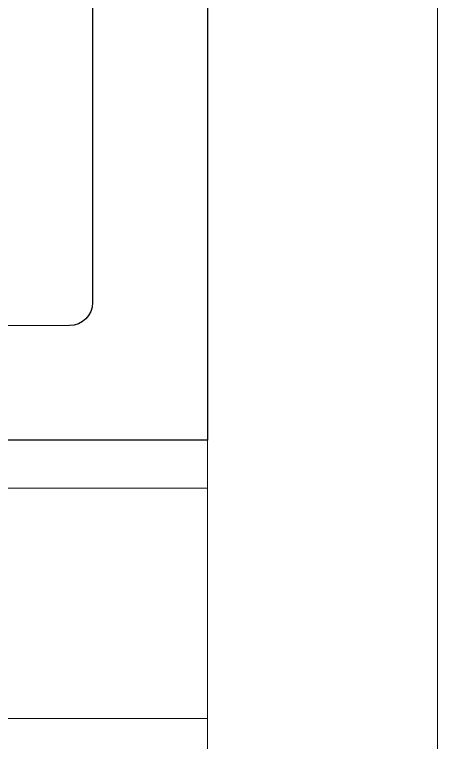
# Model space of a CAD drawing. Header units: millimetres. Extents: x 699029 to 727993, y 4486031 to 4516039.
# Drawn here: x 726084.8 to 726121.5, y 4490897.4 to 4490960.6 of the extents above; entities that cross this region are included whole.
import ezdxf

# ---------------------------------------------------------------- set-up
doc = ezdxf.new("R2010")
doc.units = ezdxf.units.MM
doc.layers.add('DBM_w_sld', color=111, linetype='Continuous', lineweight=20)
doc.layers.add('Deko_Zemin Seramik5', color=155, linetype='Continuous')

msp = doc.modelspace()

# ---------------------------------------------------------------- linework, layer by layer
at = {"layer": 'DBM_w_sld'}
for points in [[(726081.543, 4490075.998), (726121.543, 4490075.998), (726121.543, 4491125.998), (725402.954, 4491125.998)], [(726161.543, 4490075.998), (726121.543, 4490075.998), (726121.543, 4491125.998), (726840.132, 4491125.998)], [(726101.543, 4490685.264), (726101.543, 4491085.998)], [(725834.694, 4490919.439), (726101.543, 4490919.439)], [(725824.694, 4490899.439), (726101.543, 4490899.439)]]:
    msp.add_lwpolyline(points, dxfattribs=at)
at = {"layer": 'Deko_Zemin Seramik5'}
msp.add_lwpolyline([(726101.543, 4491080.998), (726101.543, 4490923.611), (726021.544, 4490923.611), (726021.544, 4491105.998)], dxfattribs=at)
msp.add_lwpolyline([(726091.543, 4491080.998), (726091.543, 4490935.586, -0.414145), (726089.544, 4490933.586), (726033.544, 4490933.571, -0.414282), (726031.543, 4490935.571), (726031.543, 4491080.998)], format="xyb", close=True, dxfattribs=at)

doc.saveas('drawing.dxf')
